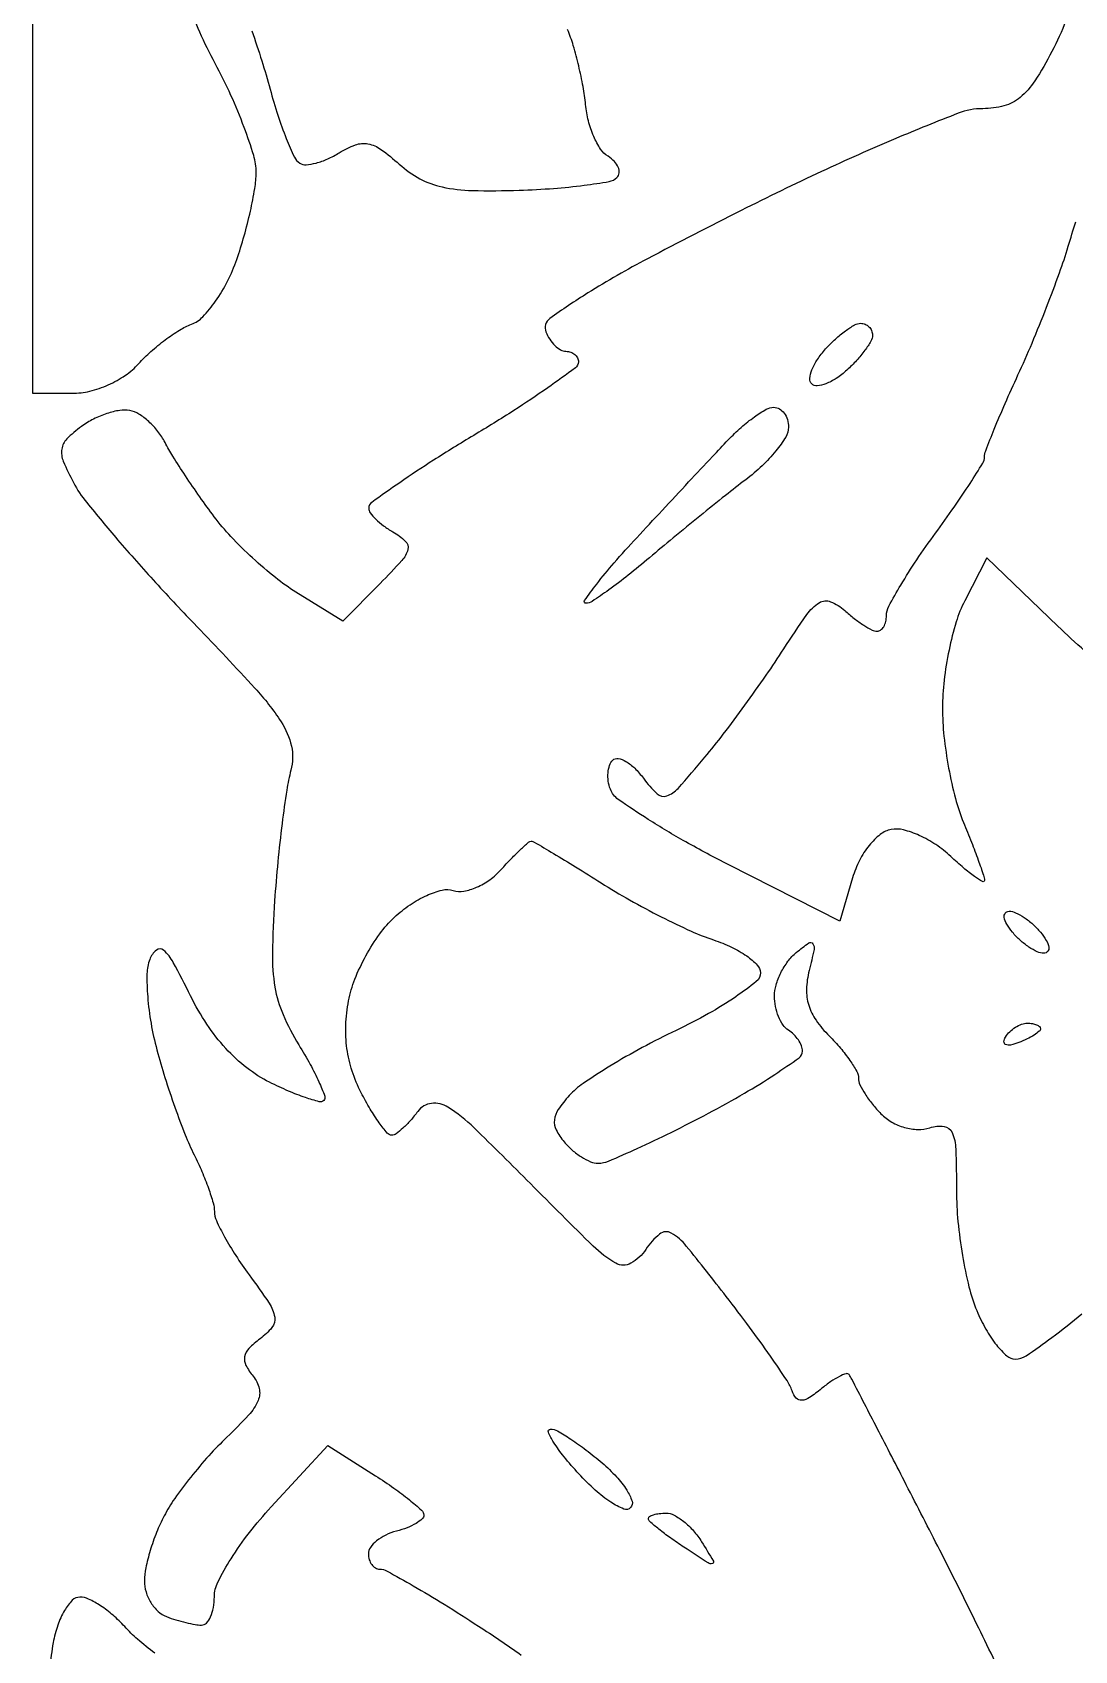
# Model space of a CAD drawing. Extents: x 0 to 102, y 0 to 135.
# Drawn here: x 58.2 to 64.5, y 53.14 to 62.92 of the extents above; entities that cross this region are included whole.
import ezdxf

# ---------------------------------------------------------------- set-up
doc = ezdxf.new("R2010")
doc.units = 0
doc.header["$MEASUREMENT"] = 0

msp = doc.modelspace()

# ---------------------------------------------------------------- linework, layer by layer
for points in [[(58.20587, 64.1691), (58.205335, 62.45595), (58.2048, 60.7428), (58.445488, 60.7428, 0.060074), (58.551768, 60.755616, 0.044888), (58.663516, 60.793857, 0.044878), (58.766677, 60.851445, 0.05994), (58.847338, 60.921985, -0.027625), (58.920604, 60.99491, -0.021637), (59.007512, 61.065848, -0.022106), (59.094382, 61.124909, -0.048897), (59.166297, 61.160108, 0.113736), (59.234935, 61.205467, 0.037691), (59.311781, 61.29953, 0.035259), (59.383988, 61.420221, 0.033443), (59.439973, 61.551973, 0.015315), (59.484428, 61.693516, 0.013523), (59.522187, 61.843488, 0.013711), (59.548851, 61.980516, 0.039552), (59.557126, 62.076849, 0.075162), (59.542216, 62.180104, 0.016645), (59.484707, 62.349809, 0.01694), (59.404254, 62.543381, 0.015604), (59.308803, 62.736532, -0.017365), (59.21667, 62.92463, -0.02263), (59.146375, 63.102961, -0.021116)], [(64.44885, 62.994161, -0.030038), (64.365346, 62.80845, -0.022501), (64.261883, 62.630896, -0.076895), (64.173383, 62.531224, -0.105951), (64.075561, 62.480284, -0.067348), (63.947822, 62.463, 0.0928), (63.799239, 62.435184, 0.007145), (63.421138, 62.28222, 0.009596), (62.973175, 62.083293, 0.007171), (62.487003, 61.847578, 0.005121), (61.920557, 61.555534, 0.017514), (61.561211, 61.349169, 0.018653), (61.331414, 61.194099, 0.338698), (61.307907, 61.114378, 0.051969), (61.330804, 61.06933, 0.055992), (61.362019, 61.031197, 0.062969), (61.396417, 61.005199, 0.131098), (61.428651, 60.9966, -0.083264), (61.457504, 60.991762, -0.092772), (61.482008, 60.977819, -0.100572), (61.498393, 60.957052, -0.117419), (61.5042, 60.932666, -0.238811), (61.485551, 60.895848, -0.005262), (61.318348, 60.775824, -0.010797), (61.114009, 60.638867, -0.006941), (60.871511, 60.488516, 0.006314), (60.628879, 60.338503, 0.009844), (60.424143, 60.202585, 0.004484), (60.255257, 60.083358, 0.233234), (60.237011, 60.049054, 0.168725), (60.245899, 60.020697, 0.039051), (60.279222, 59.982404, 0.036046), (60.326706, 59.942037, 0.028539), (60.38325, 59.905358, -0.061064), (60.45823, 59.849491, -0.268816), (60.473049, 59.798579, -0.124208), (60.437794, 59.732342, -0.010939), (60.306269, 59.593446), (60.081237, 59.365983), (59.797421, 59.541391, -0.030321), (59.673488, 59.628787, -0.017568), (59.535214, 59.747626, -0.017517), (59.404446, 59.87702, -0.02805), (59.303353, 59.99715, -0.007858), (59.216497, 60.116837, -0.00687), (59.129386, 60.244629, -0.006923), (59.053854, 60.362284, -0.020359), (59.006375, 60.445951, 0.047661), (58.963845, 60.512201, 0.042404), (58.907992, 60.57207, 0.044801), (58.847939, 60.617325, 0.091754), (58.793239, 60.638746, 0.088643), (58.733028, 60.639555, 0.039047), (58.655415, 60.620442, 0.037049), (58.574137, 60.586693, 0.040957), (58.501567, 60.542249, 0.037878), (58.41306, 60.466621, 0.16282), (58.382393, 60.405522, 0.135807), (58.391857, 60.331743, 0.023466), (58.452992, 60.203378, 0.047212), (58.533405, 60.082169, 0.00713), (58.71997, 59.85812, 0.007943), (58.948881, 59.599487, 0.006791), (59.197997, 59.334202, -0.006206), (59.549487, 58.960775, -0.040775), (59.707168, 58.758119, -0.089494), (59.770161, 58.60963, -0.122623), (59.767077, 58.465077, 0.028433), (59.74168, 58.345041, 0.006831), (59.713679, 58.143404, 0.006994), (59.687898, 57.910702, 0.006882), (59.66848, 57.676114, 0.013066), (59.654913, 57.358535, 0.045785), (59.670233, 57.154498, 0.060337), (59.719513, 56.987515, 0.036534), (59.81491, 56.804514, -0.012895), (59.883565, 56.686742, -0.02023), (59.935747, 56.581828, -0.015339), (59.97122, 56.495632, -0.294371), (59.965372, 56.468572, -0.26736), (59.938203, 56.46126, -0.016396), (59.854784, 56.486371, -0.020842), (59.752793, 56.525561, -0.013615), (59.638513, 56.578772, -0.050348), (59.50119, 56.665558, -0.041378), (59.373862, 56.783447, -0.038533), (59.259406, 56.929671, -0.031894), (59.160529, 57.101033, 0.008644), (59.056324, 57.302736, 0.08757), (58.998001, 57.376528, 0.37287), (58.953971, 57.37712, 0.126682), (58.913781, 57.320638, 0.087951), (58.897184, 57.234779, 0.023641), (58.901612, 57.095454, 0.023188), (58.92183, 56.935083, 0.022124), (58.957023, 56.774704, 0.011498), (59.005588, 56.60786, 0.008833), (59.06599, 56.427952, 0.008946), (59.128493, 56.261632, 0.020918), (59.182581, 56.140252, -0.014292), (59.22929, 56.039058, -0.015547), (59.268757, 55.938133, -0.015167), (59.297127, 55.849975, -0.070369), (59.3046, 55.797138, 0.108876), (59.316527, 55.743012, 0.017093), (59.366079, 55.644973, 0.018307), (59.433758, 55.531751, 0.015064), (59.513889, 55.415996, -0.01106), (59.635544, 55.243231, -0.105712), (59.668857, 55.160006, -0.214209), (59.652679, 55.097151, -0.066461), (59.580533, 55.028015, 0.040753), (59.513064, 54.96969, 0.149685), (59.487329, 54.920178, 0.16663), (59.495103, 54.868047, 0.053664), (59.538896, 54.802001, -0.116802), (59.575297, 54.728562, -0.159918), (59.568746, 54.655582, -0.084054), (59.51142, 54.567004, -0.017143), (59.3801, 54.433296, 0.019612), (59.271885, 54.322018, 0.014759), (59.161554, 54.191748, 0.014981), (59.064971, 54.062899, 0.032975), (59.000947, 53.957851, 0.025514), (58.955257, 53.858333, 0.021108), (58.916658, 53.748231, 0.021619), (58.889868, 53.64407, 0.052175), (58.8816, 53.565052, 0.074595), (58.891602, 53.498386, 0.064452), (58.920909, 53.433896, 0.066855), (58.964255, 53.381247, 0.095814), (59.015419, 53.349351, 0.016969), (59.072351, 53.329693, 0.015089), (59.132748, 53.313084, 0.015326), (59.187991, 53.301452, 0.04425), (59.226919, 53.298, 0.206314), (59.256614, 53.310797, 0.082878), (59.281781, 53.348258, 0.063204), (59.298896, 53.403594, 0.043458), (59.3046, 53.46909, -0.116854), (59.325748, 53.558341, -0.024468), (59.405314, 53.699185, -0.024416), (59.516208, 53.857182, -0.02098), (59.647457, 54.012136), (59.990313, 54.384092), (60.278376, 54.200596, -0.011807), (60.388998, 54.126401, -0.017041), (60.482872, 54.055262, -0.012789), (60.555797, 53.992816, -0.195006), (60.570019, 53.963517, -0.232418), (60.560326, 53.939936, -0.047667), (60.522846, 53.912677, -0.041081), (60.468943, 53.886543, -0.028392), (60.4044, 53.865687, 0.048178), (60.339671, 53.841908, 0.057927), (60.284903, 53.80726, 0.068086), (60.247566, 53.767585, 0.156018), (60.2352, 53.72892, 0.07159), (60.240288, 53.693564, 0.086814), (60.25511, 53.663578, 0.100365), (60.277132, 53.643531, 0.135423), (60.302979, 53.6364, -0.126957), (60.347829, 53.624825, -0.004383), (60.506499, 53.53526, -0.00795), (60.692688, 53.424017, -0.005442), (60.900635, 53.292093, -0.009968), (61.159057, 53.116749, -0.045409)], [(59.530144, 62.934357, -0.008481), (59.591072, 62.752407, -0.010448), (59.641436, 62.580671, 0.012382), (59.688401, 62.422788, 0.016713), (59.739113, 62.282698, 0.013759), (59.787666, 62.17045, 0.146395), (59.820364, 62.133655, 0.157756), (59.858619, 62.124267, 0.046094), (59.919147, 62.134309, 0.041322), (59.98915, 62.159004, 0.034143), (60.058976, 62.196247, -0.050584), (60.156456, 62.2442, -0.136887), (60.23258, 62.250609, -0.110039), (60.311219, 62.216685, -0.026682), (60.421967, 62.127159, 0.059864), (60.546221, 62.03965, 0.070289), (60.681253, 61.989798, 0.048062), (60.862493, 61.968448, 0.013622), (61.146766, 61.970162, 0.009956), (61.354416, 61.981217, 0.013998), (61.538988, 61.999939, 0.010187), (61.690104, 62.022694, 0.155118), (61.736516, 62.046716, 0.169984), (61.749959, 62.07464, 0.127295), (61.745114, 62.108691, 0.095143), (61.721702, 62.144095, 0.060883), (61.683097, 62.175007, -0.109963), (61.638309, 62.218665, -0.042438), (61.596912, 62.295478, -0.039423), (61.564651, 62.389457, -0.03902), (61.547403, 62.487657, 0.021266), (61.53229, 62.596167, 0.01334), (61.505875, 62.721575, 0.013387), (61.473206, 62.843867, 0.023723), (61.438877, 62.9424, -0.038029)], [(64.56388, 59.185297, -0.010986), (64.400332, 59.336238), (63.972792, 59.748576), (63.838296, 59.488489, 0.045904), (63.786658, 59.361244, 0.02226), (63.743308, 59.19094, 0.021864), (63.713632, 59.008235, 0.029333), (63.7038, 58.840784, 0.027017), (63.713024, 58.670205, 0.018376), (63.741077, 58.477812, 0.018553), (63.782008, 58.293598, 0.035023), (63.8307, 58.149451, -0.005074), (63.879311, 58.029707, -0.007012), (63.920323, 57.92123, -0.004625), (63.952503, 57.829732, -0.08242), (63.9576, 57.799021, -0.572074), (63.945705, 57.792027, -0.027492), (63.897689, 57.822312, -0.022685), (63.831946, 57.873656, -0.011448), (63.753647, 57.94391, 0.041333), (63.664108, 58.015076, 0.041072), (63.563899, 58.070716, 0.044246), (63.468214, 58.104168, 0.108434), (63.394097, 58.10653, 0.120677), (63.327739, 58.07655, 0.057994), (63.260951, 58.010425, 0.051457), (63.202535, 57.919632, 0.045491), (63.161008, 57.815047), (63.083517, 57.552547), (62.412622, 57.892956, -0.010308), (62.15238, 58.03182, -0.014325), (61.925698, 58.167523, -0.010743), (61.744878, 58.288476, -0.149434), (61.697113, 58.349631, -0.056947), (61.684489, 58.398533, -0.056113), (61.683131, 58.449272, -0.061239), (61.692596, 58.494191, -0.114343), (61.712166, 58.525566, -0.247261), (61.744398, 58.535557, -0.088007), (61.790963, 58.518043, -0.061928), (61.844476, 58.476595, -0.038078), (61.896622, 58.416167, 0.04285), (61.979117, 58.322391, 0.280274), (62.037768, 58.309452, 0.129473), (62.106277, 58.355016, 0.007874), (62.268233, 58.5432, 0.01059), (62.379302, 58.682331, 0.005768), (62.510019, 58.857536, 0.005744), (62.638876, 59.038808, 0.009074), (62.744732, 59.197479, -0.01014), (62.883816, 59.404996, -0.099517), (62.959679, 59.477342, -0.241633), (63.028115, 59.483457, -0.08785), (63.113115, 59.430129, 0.0187), (63.170385, 59.382071, 0.022496), (63.227759, 59.341474, 0.021928), (63.2783, 59.312068, 0.121367), (63.308611, 59.3046, 0.162944), (63.330273, 59.311852, 0.096093), (63.348718, 59.332335, 0.077366), (63.36118, 59.362905, 0.058229), (63.3654, 59.399016, -0.123792), (63.379595, 59.455469, -0.010988), (63.452379, 59.584186, -0.013819), (63.548093, 59.735419, -0.010335), (63.6615, 59.8968, 0.006315), (63.774951, 60.055515, 0.009188), (63.870621, 60.198527, 0.005345), (63.947138, 60.320432, 0.138331), (63.9576, 60.357523, -0.093284), (63.964855, 60.396072, -0.003868), (64.017102, 60.52696, -0.006592), (64.082556, 60.681465, -0.004621), (64.16016, 60.853789, 0.008691), (64.245097, 61.046569, 0.006373), (64.332839, 61.263175, 0.006442), (64.410671, 61.470429, 0.014191), (64.463557, 61.6311, -0.008223), (64.51035, 61.779192, -0.005745)], [(64.094522, 52.923047, 0.004193), (63.89787, 53.331462, 0.003796), (63.687867, 53.750347, 0.000469), (63.484829, 54.146864, 0.000742), (63.310015, 54.486234, 0.000155), (63.15568, 54.78453, 0.034353), (63.139151, 54.811706, 0.329534), (63.12149, 54.817539, 0.03834), (63.080662, 54.800552, 0.034143), (63.029382, 54.76987, 0.020671), (62.972987, 54.727106, -0.025109), (62.900415, 54.673083, -0.128489), (62.853352, 54.656745, -0.236064), (62.820088, 54.670228, -0.099665), (62.795335, 54.713123, 0.06543), (62.764636, 54.775809, 0.005603), (62.663892, 54.923933, 0.007329), (62.53869, 55.09815, 0.005616), (62.396948, 55.28498, 0.004708), (62.156129, 55.589152, 0.090781), (62.065211, 55.6674, 0.31458), (61.994926, 55.661766, 0.073914), (61.911441, 55.56917, -0.118848), (61.821005, 55.485245, -0.263121), (61.729995, 55.485526, -0.064665), (61.593439, 55.588654, -0.003587), (61.214098, 55.966289, 0.005046), (60.873489, 56.303394, 0.049931), (60.715873, 56.428358, 0.173782), (60.616032, 56.451362, 0.208376), (60.533435, 56.403127, -0.021744), (60.489278, 56.347943, -0.027723), (60.443744, 56.301337, -0.027781), (60.402584, 56.267638, -0.158944), (60.376096, 56.259, -0.221962), (60.349202, 56.271558, -0.018286), (60.300494, 56.334246, -0.021746), (60.246206, 56.417018, -0.01494), (60.191681, 56.515157, -0.041005), (60.136767, 56.646766, -0.04435), (60.10582, 56.782179, -0.04352), (60.098898, 56.923189, -0.036896), (60.115529, 57.071481, -0.048253), (60.153136, 57.201346, -0.030879), (60.220092, 57.343554, -0.030924), (60.303812, 57.476023, -0.049462), (60.392413, 57.576175, -0.037849), (60.486807, 57.651267, -0.042563), (60.587941, 57.708006, -0.047099), (60.680986, 57.740091, -0.137168), (60.748299, 57.737755, 0.122095), (60.811351, 57.733692, 0.059079), (60.889161, 57.757478, 0.053416), (60.968789, 57.803219, 0.051818), (61.037818, 57.865204, -0.007899), (61.098811, 57.930497, -0.011727), (61.154437, 57.985546, -0.006956), (61.202315, 58.029512, -0.184272), (61.218274, 58.0356, -0.133535), (61.236857, 58.030547, -0.001399), (61.353315, 57.961717, -0.004348), (61.487217, 57.880486, -0.002797), (61.641126, 57.784082, 0.013239), (61.813713, 57.680934, 0.01065), (62.004398, 57.578999, 0.0108), (62.184698, 57.492343, 0.026919), (62.320864, 57.439121, -0.031264), (62.429266, 57.395663, -0.041777), (62.520829, 57.342347, -0.047674), (62.58512, 57.287524, -0.194769), (62.604, 57.240894, -0.226886), (62.578507, 57.187607, -0.019668), (62.454393, 57.095385, -0.022821), (62.289822, 56.993563, -0.015645), (62.094699, 56.892687, 0.012366), (61.889681, 56.788393, 0.013247), (61.694798, 56.676341, 0.012884), (61.532816, 56.571582, 0.058916), (61.448523, 56.498018, 0.033649), (61.38227, 56.414099, 0.123962), (61.359, 56.351199, 0.146888), (61.370202, 56.291004, 0.054311), (61.418283, 56.218287, 0.040659), (61.466338, 56.169124, 0.038821), (61.522428, 56.127543, 0.041368), (61.577874, 56.098844, 0.099058), (61.623077, 56.0898, 0.100299), (61.68585, 56.10252, 0.006328), (61.859335, 56.178442, 0.00911), (62.064686, 56.275969, 0.006633), (62.289518, 56.391559, 0.009488), (62.507306, 56.512557, 0.014517), (62.690867, 56.626398, 0.008958), (62.836967, 56.726796, 0.242282), (62.8578, 56.767266, 0.095162), (62.851628, 56.799403, 0.052781), (62.832949, 56.834851, 0.049977), (62.805561, 56.868015, 0.056823), (62.7732, 56.8935, -0.106123), (62.740768, 56.924637, -0.05126), (62.713451, 56.97562, -0.047579), (62.694871, 57.036906, -0.049861), (62.6886, 57.099634, -0.07179), (62.69826, 57.16657, -0.0446), (62.72744, 57.240523, -0.043862), (62.770216, 57.309886, -0.059517), (62.82082, 57.363215, -0.019414), (62.895805, 57.420682, -0.414014), (62.92083, 57.416387, -0.210019), (62.927897, 57.381833, -0.008406), (62.898089, 57.254005, 0.053768), (62.882443, 57.141742, 0.082511), (62.895493, 57.044655, 0.078252), (62.940063, 56.953424, 0.04372), (63.019669, 56.858531, -0.020443), (63.087251, 56.785184, -0.024573), (63.144344, 56.71078, -0.024388), (63.185517, 56.644609, -0.127644), (63.1962, 56.603443, 0.111621), (63.20506, 56.56425, 0.030029), (63.236096, 56.508066, 0.028856), (63.280032, 56.446836, 0.026327), (63.332015, 56.389071, 0.064724), (63.397524, 56.338634, 0.061953), (63.474706, 56.305719, 0.06438), (63.554608, 56.293578, 0.08257), (63.628115, 56.304129, -0.108652), (63.713511, 56.311911, -0.267782), (63.761886, 56.275223, -0.091161), (63.784002, 56.174829, -0.008752), (63.7884, 55.923584, 0.023974), (63.797355, 55.736932, 0.017918), (63.824409, 55.532713, 0.01821), (63.8639, 55.341783, 0.038871), (63.910983, 55.198783, 0.029829), (63.965987, 55.086473, 0.038932), (64.02989, 54.991626, 0.043269), (64.093109, 54.924736, 0.184168), (64.143633, 54.905553, 0.149658), (64.209057, 54.925683, 0.01091), (64.364545, 55.036085, 0.01447), (64.546389, 55.179615, 0.010425)], [(58.944618, 53.128353, -0.016792), (58.840945, 53.212499, -0.029971), (58.762538, 53.289339, 0.030871), (58.692833, 53.357406, 0.032723), (58.61656, 53.414953, 0.034666), (58.544812, 53.45524, 0.111037), (58.491622, 53.4672, 0.202176), (58.445796, 53.447881, 0.060797), (58.398947, 53.386433, 0.050092), (58.358181, 53.297511, 0.036492), (58.330538, 53.19225, 0.03496), (58.31323, 53.041029, 0.008257)]]:
    msp.add_lwpolyline(points, format="xyb")
for points in [[(63.209312, 61.1658, -0.099038), (63.236595, 61.160342, -0.097945), (63.2598, 61.1448, -0.097945), (63.275342, 61.121595, -0.099038), (63.2808, 61.094312, -0.130529), (63.271122, 61.05787, -0.028154), (63.235294, 61.002641, -0.027578), (63.185187, 60.941547, -0.0233), (63.125885, 60.882627, -0.036463), (63.06241, 60.833092, -0.053641), (62.9998, 60.80029, -0.068695), (62.947085, 60.787487, -0.225319), (62.9142, 60.7992, -0.225319), (62.902487, 60.832085, -0.068695), (62.91529, 60.8848, -0.053641), (62.948092, 60.94741, -0.036463), (62.997627, 61.010885, -0.0233), (63.056547, 61.070187, -0.027578), (63.117641, 61.120294, -0.028154), (63.17287, 61.156122, -0.130529)], [(62.684755, 60.6582, -0.135134), (62.718482, 60.648915, -0.100386), (62.747219, 60.622813, -0.086913), (62.766559, 60.58377, -0.071755), (62.7732, 60.537735, -0.138014), (62.756527, 60.478483, -0.033683), (62.697334, 60.39485, -0.031973), (62.61379, 60.304667, -0.027152), (62.514932, 60.220485, 0.005202), (62.393071, 60.125615, 0.002454), (62.237638, 60.000739, 0.002431), (62.076165, 59.868394, 0.003428), (61.933628, 59.74875, -0.008641), (61.80545, 59.643417, -0.012257), (61.687618, 59.554567, -0.00838), (61.587144, 59.485116, -0.148081), (61.549771, 59.4738, -0.607528), (61.541139, 59.490424, -0.011458), (61.614673, 59.590045, -0.014541), (61.719546, 59.717667, -0.007763), (61.856125, 59.869529, -0.0005), (62.010378, 60.035445, -0.000452), (62.170228, 60.206726, -0.000452), (62.313679, 60.359879, -0.001444), (62.409805, 60.461729, -0.021755), (62.487696, 60.536943, -0.025998), (62.567504, 60.600487, -0.026156), (62.639012, 60.646133, -0.129679)], [(64.106082, 57.6126, -0.108636), (64.145884, 57.603849, -0.039072), (64.196768, 57.575323, -0.036518), (64.249454, 57.534259, -0.035768), (64.296, 57.4857, -0.037052), (64.331071, 57.436435, -0.095981), (64.346087, 57.395704, -0.208269), (64.339553, 57.36999, -0.231849), (64.316718, 57.3588, -0.108636), (64.276916, 57.367551, -0.039072), (64.226032, 57.396077, -0.036518), (64.173346, 57.437141, -0.035768), (64.1268, 57.4857, -0.037052), (64.091729, 57.534965, -0.095981), (64.076713, 57.575696, -0.208269), (64.083247, 57.60141, -0.231849)], [(64.216393, 56.9358, -0.039867), (64.246875, 56.933366, -0.059132), (64.272615, 56.926033, -0.077771), (64.290128, 56.915275, -0.219607), (64.296, 56.902551, -0.2252), (64.28849, 56.886723, -0.029412), (64.257432, 56.86427, -0.029555), (64.214999, 56.840641, -0.020646), (64.164706, 56.81892, -0.036408), (64.115657, 56.80409, -0.155351), (64.085555, 56.806727, -0.32948), (64.075457, 56.823626, -0.1144), (64.085099, 56.852169, -0.061454), (64.110774, 56.884159, -0.051183), (64.144987, 56.911233, -0.053277), (64.182124, 56.929666, -0.088797)], [(61.335051, 54.4824, -0.128896), (61.377242, 54.47134, -0.016575), (61.457827, 54.422386, -0.018471), (61.551143, 54.356331, -0.014439), (61.647532, 54.278097, -0.028095), (61.733736, 54.195033, -0.045475), (61.795868, 54.11446, -0.058657), (61.828236, 54.047251, -0.28645), (61.819181, 54.007928, -0.303696), (61.778005, 53.999717, -0.046581), (61.70028, 54.040772, -0.03892), (61.606027, 54.113447, -0.024004), (61.5067, 54.212231, -0.014276), (61.41724, 54.315975, -0.029271), (61.354489, 54.403038, -0.043846), (61.322814, 54.464124, -0.533877)], [(62.03375, 53.9748, -0.123338), (62.082271, 53.962646, -0.047045), (62.140792, 53.923894, -0.042954), (62.199239, 53.867809, -0.040502), (62.248525, 53.801504, -0.004737), (62.319425, 53.685543, -0.487204), (62.31353, 53.670227, -0.22028), (62.28896, 53.673613, -0.002358), (62.141975, 53.768934, -0.009906), (62.059675, 53.82522, -0.014815), (61.99029, 53.877889, -0.009699), (61.935563, 53.923828, -0.216564), (61.9272, 53.94223, -0.267923), (61.934439, 53.95477, -0.05682), (61.958499, 53.965233, -0.045254), (61.992927, 53.972434, -0.02895)]]:
    msp.add_lwpolyline(points, format="xyb", close=True)

doc.saveas('drawing.dxf')
